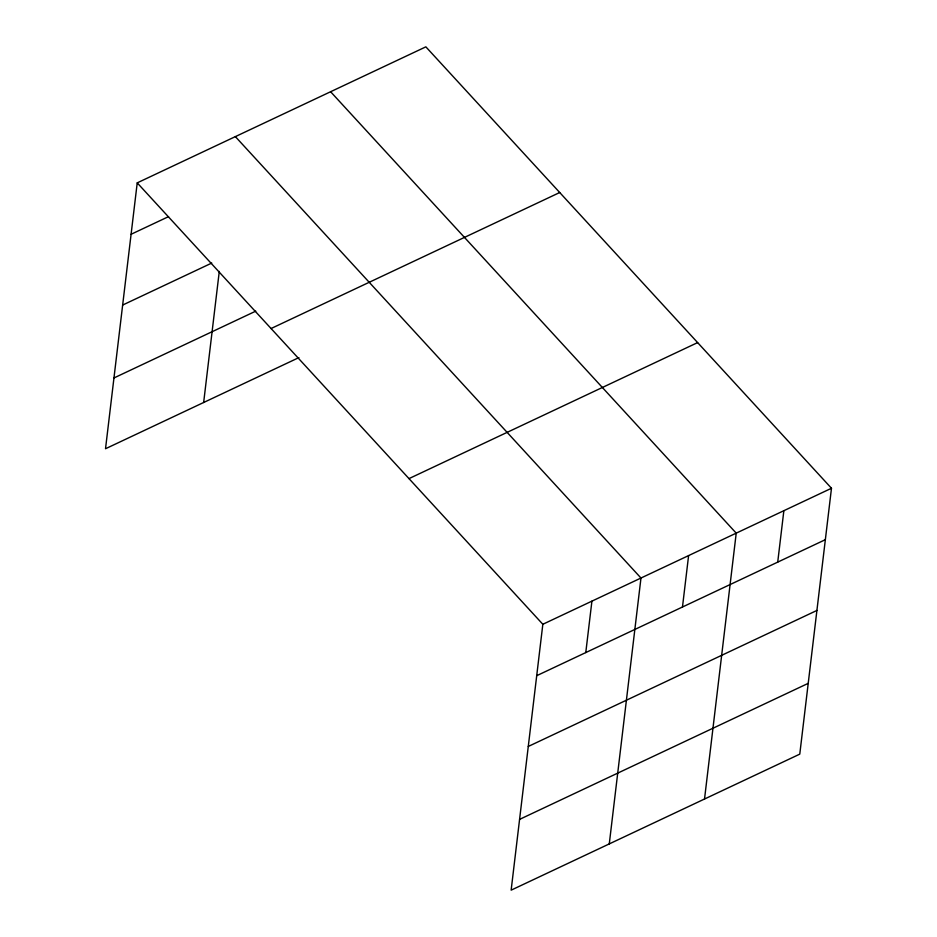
<?xml version="1.0" encoding="UTF-8"?>
<svg xmlns="http://www.w3.org/2000/svg" width="937" height="937" viewBox="0 0 937 937"><rect width="100%" height="100%" fill="white"/><g stroke="black" fill="none" stroke-linecap="round" stroke-linejoin="round"><path stroke-width="1.41" d="M137.224 182.867L542.839 624.276L511.145 890.15L799.776 754.133L831.482 488.259L425.855 46.85L137.224 182.867L105.518 448.741L298.903 357.606M203.657 402.488L219.281 271.425M585.777 652.574L591.915 601.156M609.273 843.909L640.978 578.035L235.363 136.626M682.476 607L688.601 555.594M704.53 799.015L736.224 533.153L330.609 91.732M777.722 562.118L783.859 510.7M131.098 234.273L168.543 216.634M122.653 305.052L211.75 263.063M113.963 377.962L255.754 311.143M271.074 328.536L559.717 192.518M408.989 478.62L697.62 342.602M542.839 624.276L831.482 488.259M536.714 675.694L825.345 539.677M528.281 746.461L816.912 610.444M519.578 819.383L808.209 683.354"/></g></svg>
